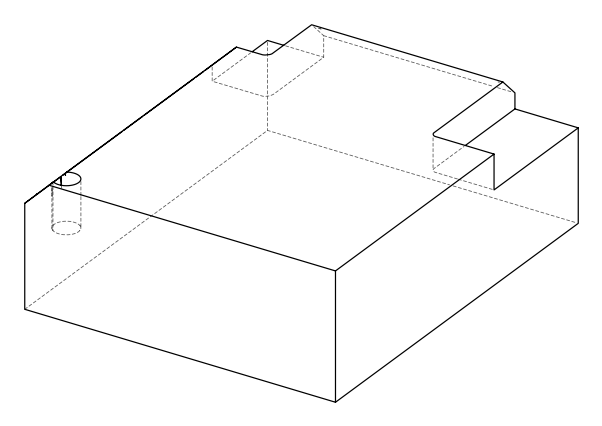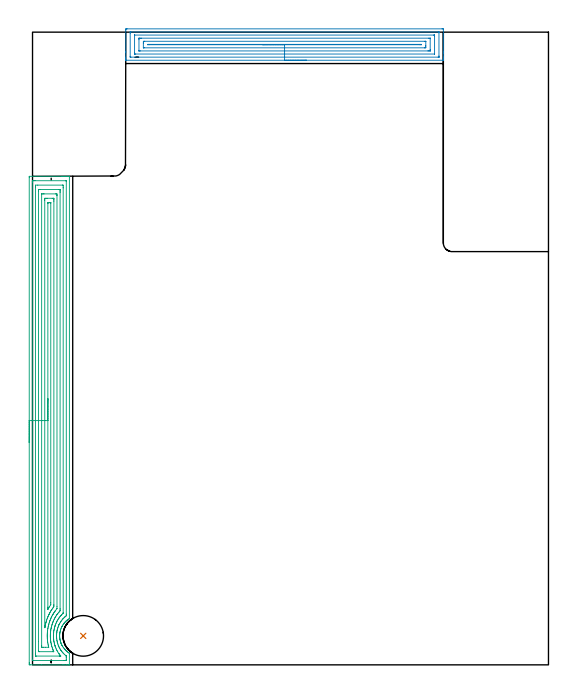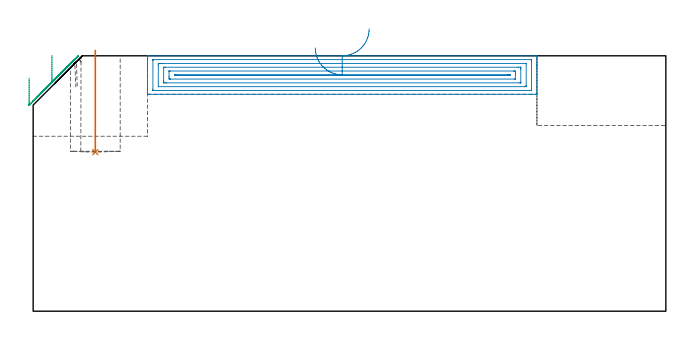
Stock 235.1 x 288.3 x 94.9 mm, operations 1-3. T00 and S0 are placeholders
(PLAN: 5 operations, 3 tool changes, 80.4 min)
(1 INDEXABLE_INSERT_DRILL_BLIND_HOLE_FROM_SOLID | STEP1POCKET | NXT0302_008 | 0.15 min | 9556 mm3)
(2 AREA_MILL | FG_CHAMFER_SURFACE | UGT0205_001 | 7.12 min | 16245 mm3)
(3 AREA_MILL_1 | FG_CHAMFER_SURFACE_1 | UGT0205_001 | 12.59 min | 38471 mm3)
(4 MILL_CORNER_NOTCH_RECTANGULAR | CORNER_NOTCH_RECTANGULAR | NXT0201_008 | Follow Part, ap 1.5, ae 75% | 47.93 min | 123250 mm3)
(5 MILL_CORNER_NOTCH_RECTANGULAR_1 | CORNER_NOTCH_RECTANGULAR_1 | NXT0201_013 | Follow Part, ap 2.5, ae 75% | 12.61 min | 81263 mm3)
(TOOL NXT0302_008 | Index. Insert Drill 18.5mm [880-D1850L25-05] | D18.5 PA176 FL93 Z2)
(TOOL UGT0205_001 | Chamfer Mill 20 x 3 x 45 deg. | D20 FL50 Z2)
(TOOL NXT0201_008 | ENDMILL 6mm [2P460-0600-NA 1630] | D6 FL26 Z6)
(TOOL NXT0201_013 | ENDMILL 10mm | D10 FL30 Z4)
(OP 1 INDEXABLE_INSERT_DRILL_BLIND_HOLE_FROM_SOLID)
G17 G21 G94 G90
T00 M6
G54
G17 G0 G90 X23.1 Y13.2 S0 M3
G43 Z104.9 H1
G94 G81 G98 Z59.1 F250. R96.9
G80
M5
M2
(OP 2 AREA_MILL)
G17 G21 G94 G90
T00 M6
G54
G17 G0 G90 X124.85 Y275.5 S1061 M3
G43 Z104.9 H0
G94 G1 X124.812 Z104.028 F250.
X124.698 Z103.163
X124.509 Z102.312
X124.247 Z101.48
X123.913 Z100.674
X123.51 Z99.9
X123.042 Z99.164
X122.51 Z98.472
X121.921 Z97.829
X121.278 Z97.239
X120.586 Z96.708
X119.85 Z96.24
X119.076 Z95.837
X118.27 Z95.503
X117.438 Z95.241
X116.586 Z95.052
X115.722 Z94.938
X114.85 Z94.9
X42.645
X42.508 Y275.503 Z94.888
X42.5 Y275.521 Z94.869
Y275.831 Z94.568
Y276.317 Z94.082
Y276.894 Z93.501
Y278.954 Z91.444
Y279.551 Z90.844
Y289.291 Z81.106
X42.502 Y289.592 Z80.805
X42.51 Y289.792 Z80.606
X42.71 Y289.799 Z80.599
X43.091 Y289.8 Z80.6
X186.609
X186.992 Y289.796 Z80.602
X187.19 Y289.791 Z80.606
X187.2 Y289.59 Z80.807
Y279.551 Z90.844
Y278.954 Z91.444
Y278.665 Z91.732
Y276.894 Z93.501
Y276.317 Z94.082
Y275.831 Z94.568
Y275.521 Z94.869
X187.192 Y275.503 Z94.888
X187.056 Y275.5 Z94.9
X114.85
Y276.914 Z93.486
X44.853
X44.654 Y276.916 Z93.484
X44.554 Y276.919 Z93.481
X44.513 Y276.921 Z93.479
X44.51 Y276.951 Z93.449
X44.505 Y277.04 Z93.36
X44.501 Y277.265 Z93.135
Y287.891 Z82.509
X44.506 Y288.263 Z82.137
X44.51 Y288.368 Z82.032
X44.514 Y288.38 Z82.02
X44.521 Y288.382 Z82.018
X44.547 Y288.384 Z82.016
X44.656 Y288.385 Z82.015
X44.874 Y288.386 Z82.014
X184.847
X185.046 Y288.383 Z82.017
X185.146 Y288.381 Z82.019
X185.187 Y288.379 Z82.021
X185.19 Y288.349 Z82.051
X185.195 Y288.26 Z82.14
X185.199 Y288.035 Z82.365
Y277.409 Z92.991
X185.194 Y277.037 Z93.363
X185.19 Y276.932 Z93.468
X185.185 Y276.92 Z93.48
X185.179 Y276.918 Z93.482
X185.153 Y276.916 Z93.484
X185.044 Y276.915 Z93.485
X184.826 Y276.914 Z93.486
X114.85
Y278.328 Z92.072
X46.995 Y278.329 Z92.071
X46.657 Y278.33 Z92.07
X46.544 Y278.332 Z92.068
X46.512 Y278.335 Z92.065
X46.506 Y278.406 Z91.994
X46.502 Y278.51 Z91.89
X46.5 Y278.665 Z91.735
Y278.821 Z91.579
X46.501 Y286.789 Z83.611
X46.51 Y286.945 Z83.455
X46.517 Y286.965 Z83.435
X46.531 Y286.968 Z83.432
X46.572 Y286.971 Z83.429
X182.705
X183.043 Y286.97 Z83.43
X183.156 Y286.967 Z83.433
X183.188 Y286.965 Z83.435
X183.194 Y286.894 Z83.506
X183.198 Y286.79 Z83.61
X183.2 Y286.635 Z83.765
Y286.479 Z83.921
X183.199 Y278.511 Z91.889
X183.19 Y278.355 Z92.045
X183.183 Y278.335 Z92.065
X183.169 Y278.332 Z92.068
X183.128 Y278.329 Z92.071
X114.85 Y278.328 Z92.072
Y279.743 Z90.657
X49.137
X48.583 Y279.748 Z90.652
X48.52 Y279.75 Z90.65
X48.51 Y279.753 Z90.647
X48.506 Y279.772 Z90.628
X48.503 Y279.818 Z90.582
X48.501 Y280.004 Z90.396
X48.5 Y284.864 Z85.536
X48.502 Y285.276 Z85.124
X48.505 Y285.483 Z84.917
X48.509 Y285.533 Z84.867
X48.513 Y285.551 Z84.849
X48.534 Y285.552 Z84.848
X48.635 Y285.555 Z84.845
X49.331 Y285.557 Z84.843
X49.524
X180.563
X181.117 Y285.552 Z84.848
X181.18 Y285.55 Z84.85
X181.19 Y285.547 Z84.853
X181.194 Y285.528 Z84.872
X181.197 Y285.482 Z84.918
X181.199 Y285.296 Z85.104
X181.2 Y280.436 Z89.964
X181.198 Y280.023 Z90.377
X181.195 Y279.817 Z90.583
X181.191 Y279.767 Z90.633
X181.187 Y279.749 Z90.651
X181.166 Y279.748 Z90.652
X181.065 Y279.745 Z90.655
X180.369 Y279.743 Z90.657
X180.176
X114.85
Y281.157 Z89.243
X50.948 Y281.158 Z89.242
X50.616 Y281.161 Z89.239
X50.524 Y281.164 Z89.236
X50.509 Y281.171 Z89.229
X50.506 Y281.182 Z89.218
X50.502 Y281.235 Z89.165
X50.5 Y283.093 Z87.307
X50.501 Y283.701 Z86.699
X50.506 Y283.978 Z86.422
X50.51 Y284.124 Z86.276
X50.782 Y284.136 Z86.264
X50.95 Y284.141 Z86.259
X51.114 Y284.142 Z86.258
X178.752
X179.084 Y284.139 Z86.261
X179.176 Y284.136 Z86.264
X179.191 Y284.129 Z86.271
X179.194 Y284.118 Z86.282
X179.198 Y284.065 Z86.335
X179.2 Y282.207 Z88.193
X179.199 Y281.599 Z88.801
X179.194 Y281.322 Z89.078
X179.19 Y281.176 Z89.224
X178.918 Y281.164 Z89.236
X178.75 Y281.159 Z89.241
X178.586 Y281.157 Z89.243
X114.85
Y282.571 Z87.829
X53.263
X52.897 Y282.573 Z87.827
X52.523 Y282.578 Z87.822
X52.51 Y282.581 Z87.819
X52.504 Y282.597 Z87.803
X52.507 Y282.691 Z87.709
X52.51 Y282.72 Z87.68
X52.543 Y282.722 Z87.678
X52.738 Y282.726 Z87.674
X52.897 Y282.728 Z87.672
X53.263 Y282.729 Z87.671
X176.437
X176.803 Y282.727 Z87.673
X177.177 Y282.722 Z87.678
X177.19 Y282.719 Z87.681
X177.196 Y282.703 Z87.697
X177.193 Y282.609 Z87.791
X177.19 Y282.58 Z87.82
X177.157 Y282.578 Z87.822
X176.962 Y282.573 Z87.827
X176.803 Y282.572 Z87.828
X176.437 Y282.571 Z87.829
X114.85
X113.978 Z87.867
X113.114 Z87.981
X112.262 Z88.17
X111.43 Z88.432
X110.624 Z88.766
X109.85 Z89.169
X109.114 Z89.637
X108.422 Z90.168
X107.779 Z90.758
X107.19 Z91.401
X106.658 Z92.093
X106.19 Z92.829
X105.787 Z93.603
X105.453 Z94.409
X105.191 Z95.241
X105.002 Z96.092
X104.888 Z96.957
X104.85 Z97.829
G0 Z104.9
M5
M2
(OP 3 AREA_MILL_1)
G17 G21 G94 G90
T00 M6
G54
G17 G0 G90 X-1.5 Y101.3 S1061 M3
G43 Z104.9 H0
Z86.6
G94 G1 Y101.338 Z85.728 F250.
Y101.452 Z84.864
Y101.641 Z84.012
Y101.903 Z83.18
Y102.237 Z82.374
Y102.64 Z81.6
Y103.108 Z80.864
Y103.64 Z80.172
Y104.229 Z79.529
Y104.872 Z78.94
Y105.564 Z78.408
Y106.3 Z77.94
Y107.074 Z77.537
Y107.88 Z77.203
Y108.712 Z76.941
Y109.563 Z76.752
Y110.428 Z76.638
Y111.3 Z76.6
Y221.991
X-1.495 Y222.499 Z76.603
X-1.492 Y222.59 Z76.606
X-1.395 Y222.6 Z76.702
X13.189 Z91.284
X13.786 Z91.88
X14.344 Z92.441
X14.663 Z92.759
X15.221 Z93.317
X15.54 Z93.634
X16.177 Z94.276
X16.521 Z94.621
X16.663 Y222.597 Z94.755
X16.798 Y222.59 Z94.889
X16.8 Y222.438 Z94.9
Y21.14
X16.794 Y21.114 Z94.892
X16.785 Y21.1 Z94.883
X16.416 Y20.847 Z94.511
X16.275 Y20.751 Z94.371
X15.834 Y20.427 Z93.932
X15.699 Y20.321 Z93.797
X15.617 Y20.247 Z93.715
X15.54 Y20.177 Z93.636
X15.478 Y20.122 Z93.577
X15.314 Y19.975 Z93.413
X15.21 Y19.874 Z93.309
X14.942 Y19.615 Z93.041
X14.765 Y19.429 Z92.864
X14.703 Y19.355 Z92.802
X14.663 Y19.305 Z92.76
X14.606 Y19.238 Z92.705
X14.455 Y19.057 Z92.554
X14.401 Y18.991 Z92.498
X14.22 Y18.76 Z92.32
X14.079 Y18.576 Z92.176
X14.052 Y18.541 Z92.149
X13.763 Y18.096 Z91.859
X13.715 Y18.016 Z91.812
X13.494 Y17.645 Z91.592
X13.454 Y17.569 Z91.552
X13.321 Y17.316 Z91.42
X13.202 Y17.067 Z91.3
X13.16 Y16.98 Z91.259
X13.139 Y16.93 Z91.238
X13.065 Y16.753 Z91.164
X12.898 Y16.309 Z90.995
X12.75 Y15.862 Z90.847
X12.729 Y15.784 Z90.825
X12.628 Y15.417 Z90.726
X12.529 Y14.97 Z90.626
X12.516 Y14.891 Z90.612
X12.453 Y14.524 Z90.55
X12.418 Y14.242 Z90.516
X12.398 Y14.078 Z90.496
X12.393 Y13.999 Z90.49
X12.366 Y13.632 Z90.464
X12.353 Y13.186 Z90.448
X12.368 Y12.74 Z90.465
X12.369 Y12.722 Z90.467
X12.402 Y12.294 Z90.498
X12.413 Y12.213 Z90.507
X12.45 Y11.9 Z90.55
X12.456 Y11.847 Z90.556
X12.494 Y11.631 Z90.594
X12.534 Y11.402 Z90.633
X12.636 Y10.955 Z90.733
X12.758 Y10.51 Z90.856
X12.908 Y10.062 Z91.006
X12.94 Y9.982 Z91.035
X12.98 Y9.874 Z91.077
X13.078 Y9.618 Z91.174
X13.113 Y9.535 Z91.209
X13.161 Y9.42 Z91.258
X13.328 Y9.07 Z91.427
X13.397 Y8.939 Z91.496
X13.51 Y8.726 Z91.607
X13.772 Y8.288 Z91.87
X14.052 Y7.859 Z92.149
X14.421 Y7.382 Z92.521
X14.613 Y7.155 Z92.712
X14.792 Y6.942 Z92.891
X14.942 Y6.785 Z93.041
X15.247 Y6.491 Z93.346
X15.332 Y6.41 Z93.43
X15.54 Y6.224 Z93.639
X15.735 Y6.05 Z93.833
X15.834 Y5.973 Z93.931
X15.978 Y5.867 Z94.075
X16.274 Y5.649 Z94.373
X16.676 Y5.374 Z94.773
X16.726 Y5.339 Z94.822
X16.797 Y5.286 Z94.889
X16.8 Y5.072 Z94.9
Y0.162
X16.798 Y0.01 Z94.889
X16.663 Y0.003 Z94.755
X16.521 Y0. Z94.62
X16.177 Z94.276
X15.54 Z93.634
X14.344 Z92.441
X13.786 Z91.88
X4.144 Z82.241
X-1.116 Y0.001 Z76.981
X-1.492 Y0.01 Z76.605
X-1.496 Y0.222 Z76.602
X-1.499 Y0.608 Z76.601
X-1.5 Y0.999 Z76.6
Y111.3
X-0.086 Z78.014
X-0.085 Y220.049 Z78.015
X-0.084 Y220.206 Z78.016
X-0.079 Y220.565 Z78.021
X0.259 Y220.591 Z78.359
X0.637 Y220.596 Z78.737
X1.127 Y220.6 Z79.227
X15.153 Z93.253
X15.321 Y220.597 Z93.421
X15.35 Y220.595 Z93.45
X15.376 Y220.591 Z93.476
X15.379 Y220.554 Z93.479
X15.384 Y220.365 Z93.484
X15.385 Y220.206 Z93.485
Y23.082
X15.379 Y22.379 Z93.479
X15.286 Y22.29 Z93.386
X14.973 Y22.033 Z93.073
X14.807 Y21.886 Z92.907
X14.663 Y21.754 Z92.763
X14.352 Y21.457 Z92.452
X14.028 Y21.14 Z92.128
X13.911 Y21.013 Z92.011
X13.786 Y20.871 Z91.886
X13.508 Y20.531 Z91.608
X13.281 Y20.247 Z91.381
X13.12 Y20.034 Z91.22
X12.91 Y19.731 Z91.01
X12.762 Y19.505 Z90.862
X12.668 Y19.355 Z90.768
X12.43 Y18.95 Z90.53
X12.165 Y18.462 Z90.265
X12.137 Y18.409 Z90.237
X12.12 Y18.374 Z90.22
X12.033 Y18.186 Z90.133
X11.849 Y17.757 Z89.949
X11.777 Y17.569 Z89.877
X11.608 Y17.11 Z89.708
X11.465 Y16.677 Z89.565
X11.248 Y15.877 Z89.348
X11.219 Y15.752 Z89.319
X11.157 Y15.454 Z89.257
X11.076 Y14.973 Z89.176
X11.064 Y14.891 Z89.164
X11.05 Y14.782 Z89.15
X11.004 Y14.363 Z89.104
X10.977 Y13.999 Z89.077
X10.946 Y13.32 Z89.046
X10.945 Y13.106 Z89.045
X10.976 Y12.397 Z89.076
X10.989 Y12.213 Z89.089
X11.003 Y12.057 Z89.103
X11.099 Y11.321 Z89.199
X11.157 Y10.955 Z89.257
X11.27 Y10.428 Z89.37
X11.285 Y10.363 Z89.385
X11.307 Y10.274 Z89.407
X11.527 Y9.535 Z89.627
X11.728 Y8.953 Z89.828
X11.85 Y8.643 Z89.95
X12.033 Y8.219 Z90.133
X12.183 Y7.903 Z90.283
X12.213 Y7.842 Z90.313
X12.263 Y7.75 Z90.363
X12.568 Y7.206 Z90.668
X12.785 Y6.857 Z90.885
X12.91 Y6.665 Z91.01
X13.067 Y6.436 Z91.167
X13.199 Y6.261 Z91.299
X13.431 Y5.965 Z91.531
X13.786 Y5.537 Z91.886
X14.001 Y5.294 Z92.101
X14.219 Y5.072 Z92.319
X14.663 Y4.653 Z92.763
X15.21 Y4.179 Z93.31
X15.317 Y4.089 Z93.417
X15.379 Y4.035 Z93.479
X15.38 Y3.994 Z93.48
X15.383 Y3.811 Z93.483
X15.386 Y3.443 Z93.486
Y3.287
X15.385 Y2.551 Z93.485
X15.384 Y2.394 Z93.484
X15.379 Y2.035 Z93.479
X15.041 Y2.009 Z93.141
X14.663 Y2.004 Z92.763
X14.173 Y2. Z92.273
X0.147 Z78.247
X-0.021 Y2.003 Z78.079
X-0.05 Y2.005 Z78.05
X-0.076 Y2.009 Z78.024
X-0.079 Y2.046 Z78.021
X-0.084 Y2.235 Z78.016
X-0.085 Y2.394 Z78.015
X-0.086 Y111.3 Z78.014
X1.328 Z79.428
X1.329 Y217.528 Z79.429
X1.33 Y217.716 Z79.43
X1.335 Y218.421 Z79.435
X1.344 Y218.593 Z79.444
X2.39 Y218.6 Z80.49
X13.612 Y218.599 Z91.712
X13.786 Y218.595 Z91.886
X13.956 Y218.59 Z92.056
X13.965 Y218.421 Z92.065
X13.968 Y218.236 Z92.068
X13.971 Y217.528 Z92.071
X13.972 Y217.34 Z92.072
X13.971 Y23.818 Z92.071
X13.97 Y23.631 Z92.07
X13.968 Y23.567 Z92.068
X13.965 Y23.521 Z92.065
X13.944 Y23.495 Z92.044
X13.363 Y22.925 Z91.463
X13.139 Y22.692 Z91.239
X12.91 Y22.437 Z91.01
X12.725 Y22.221 Z90.825
X12.569 Y22.033 Z90.669
X12.334 Y21.727 Z90.434
X12.033 Y21.329 Z90.133
X11.956 Y21.219 Z90.056
X11.903 Y21.14 Z90.003
X11.611 Y20.677 Z89.711
X11.351 Y20.247 Z89.451
X11.28 Y20.122 Z89.38
X11.157 Y19.894 Z89.257
X10.977 Y19.537 Z89.077
X10.889 Y19.355 Z88.989
X10.699 Y18.928 Z88.799
X10.511 Y18.462 Z88.611
X10.446 Y18.292 Z88.546
X10.28 Y17.833 Z88.38
X10.215 Y17.635 Z88.315
X10.195 Y17.569 Z88.295
X10.024 Y16.937 Z88.124
X9.956 Y16.677 Z88.056
X9.849 Y16.222 Z87.949
X9.764 Y15.784 Z87.864
X9.711 Y15.471 Z87.811
X9.633 Y14.891 Z87.733
X9.608 Y14.682 Z87.708
X9.559 Y13.999 Z87.659
X9.551 Y13.848 Z87.651
X9.53 Y13.106 Z87.63
X9.558 Y12.371 Z87.658
X9.567 Y12.213 Z87.667
X9.582 Y12.031 Z87.682
X9.661 Y11.321 Z87.761
X9.738 Y10.769 Z87.838
X9.798 Y10.428 Z87.898
X9.907 Y9.915 Z88.007
X9.998 Y9.535 Z88.098
X10.241 Y8.682 Z88.341
X10.254 Y8.643 Z88.354
X10.28 Y8.569 Z88.38
X10.583 Y7.75 Z88.683
X10.81 Y7.21 Z88.91
X10.98 Y6.857 Z89.08
X11.157 Y6.514 Z89.257
X11.466 Y5.965 Z89.566
X12.003 Y5.103 Z90.103
X12.023 Y5.072 Z90.123
X12.033 Y5.059 Z90.133
X12.414 Y4.57 Z90.514
X12.802 Y4.08 Z90.902
X12.848 Y4.019 Z90.948
X12.852 Y4.014 Z90.952
X12.837 Y4.01 Z90.937
X12.737 Y4.006 Z90.837
X12.385 Y4.001 Z90.485
X12.209 Y4. Z90.309
X1.689 Y4.001 Z79.789
X1.514 Y4.003 Z79.614
X1.344 Y4.007 Z79.444
X1.335 Y4.179 Z79.435
X1.332 Y4.364 Z79.432
X1.329 Y5.072 Z79.429
X1.328 Y5.26 Z79.428
Y111.3
X2.743 Z80.843
Y215.743
X2.744 Y216.275 Z80.844
X2.747 Y216.454 Z80.847
X2.75 Y216.587 Z80.85
X3.302 Y216.6 Z81.402
X12.068 Z90.168
X12.451 Y216.593 Z90.551
X12.542 Y216.59 Z90.642
X12.55 Y216.534 Z90.65
X12.552 Y216.467 Z90.652
X12.556 Y216.103 Z90.656
X12.557 Y215.743 Z90.657
Y215.209
Y25.603
X12.556 Y25.071 Z90.656
X12.552 Y24.711 Z90.652
X12.55 Y24.582 Z90.65
X12.033 Y24.011 Z90.133
X11.944 Y23.909 Z90.044
X11.867 Y23.818 Z89.967
X11.549 Y23.419 Z89.649
X11.163 Y22.925 Z89.263
X11.157 Y22.917 Z89.257
X10.803 Y22.393 Z88.903
X10.568 Y22.033 Z88.668
X10.457 Y21.853 Z88.557
X10.28 Y21.555 Z88.38
X10.132 Y21.29 Z88.232
X10.051 Y21.14 Z88.151
X9.829 Y20.706 Z87.929
X9.612 Y20.247 Z87.712
X9.547 Y20.101 Z87.647
X9.403 Y19.766 Z87.503
X9.287 Y19.473 Z87.387
X9.243 Y19.355 Z87.343
X9.053 Y18.818 Z87.153
X8.933 Y18.462 Z87.033
X8.839 Y18.144 Z86.939
X8.678 Y17.569 Z86.778
X8.646 Y17.448 Z86.746
X8.527 Y16.964 Z86.627
X8.476 Y16.728 Z86.576
X8.466 Y16.677 Z86.566
X8.341 Y15.973 Z86.441
X8.313 Y15.784 Z86.413
X8.235 Y15.189 Z86.335
X8.202 Y14.891 Z86.302
X8.165 Y14.367 Z86.265
X8.143 Y13.999 Z86.243
X8.126 Y13.514 Z86.226
X8.116 Y13.106 Z86.216
X8.133 Y12.614 Z86.233
X8.151 Y12.213 Z86.251
X8.192 Y11.661 Z86.292
X8.23 Y11.321 Z86.33
X8.31 Y10.648 Z86.41
X8.342 Y10.428 Z86.442
X8.369 Y10.267 Z86.469
X8.507 Y9.535 Z86.607
X8.527 Y9.434 Z86.627
X8.683 Y8.801 Z86.783
X8.725 Y8.643 Z86.825
X8.807 Y8.357 Z86.907
X8.995 Y7.75 Z87.095
X9.257 Y7.006 Z87.357
X9.314 Y6.857 Z87.414
X9.403 Y6.631 Z87.503
X9.565 Y6.249 Z87.665
X9.605 Y6.152 Z87.705
X9.65 Y6.042 Z87.75
X9.662 Y6.009 Z87.762
X9.649 Y6.006 Z87.749
X9.6 Y6.003 Z87.7
X9.403 Y6. Z87.503
X9.368 Z87.468
X3.232 Z81.332
X2.849 Y6.007 Z80.949
X2.758 Y6.01 Z80.858
X2.75 Y6.066 Z80.85
X2.748 Y6.133 Z80.848
X2.744 Y6.497 Z80.844
X2.743 Y10.638 Z80.843
Y111.3
X4.157 Z82.257
X4.158 Y214.397 Z82.258
X4.159 Y214.507 Z82.259
X4.161 Y214.561 Z82.261
X4.163 Y214.582 Z82.263
X4.18 Y214.59 Z82.28
X4.393 Y214.597 Z82.493
X5.02 Y214.599 Z83.12
X5.266 Y214.6 Z83.366
X10.526 Y214.599 Z88.626
X11.014 Y214.593 Z89.114
X11.125 Y214.59 Z89.225
X11.136 Y214.398 Z89.236
X11.143 Y213.971 Z89.243
Y213.957
Y26.51
X11.138 Y25.622 Z89.238
X11.136 Y25.603 Z89.236
X10.373 Y24.616 Z88.473
X10.28 Y24.49 Z88.38
X10.003 Y24.1 Z88.103
X9.807 Y23.818 Z87.907
X9.646 Y23.571 Z87.746
X9.403 Y23.19 Z87.503
X9.304 Y23.026 Z87.404
X9.246 Y22.925 Z87.346
X8.987 Y22.457 Z87.087
X8.76 Y22.033 Z86.86
X8.681 Y21.876 Z86.781
X8.527 Y21.559 Z86.627
X8.396 Y21.273 Z86.496
X8.339 Y21.14 Z86.439
X8.136 Y20.645 Z86.236
X7.98 Y20.247 Z86.08
X7.89 Y20.003 Z85.99
X7.65 Y19.326 Z85.75
X7.46 Y18.656 Z85.56
X7.407 Y18.462 Z85.507
X7.277 Y17.95 Z85.377
X7.185 Y17.569 Z85.285
X7.111 Y17.226 Z85.211
X7.008 Y16.677 Z85.108
X6.972 Y16.474 Z85.072
X6.871 Y15.784 Z84.971
X6.859 Y15.696 Z84.959
X6.774 Y14.891 Z84.874
X6.723 Y14.05 Z84.823
X6.721 Y13.999 Z84.821
X6.699 Y13.181 Z84.799
X6.7 Y13.106 Z84.8
X6.727 Y12.261 Z84.827
X6.729 Y12.213 Z84.829
X6.773 Y11.524 Z84.873
X6.792 Y11.321 Z84.892
X6.794 Y11.299 Z84.894
X6.901 Y10.428 Z85.001
X6.921 Y10.277 Z85.021
X7.045 Y9.535 Z85.145
X7.145 Y9.021 Z85.245
X7.229 Y8.643 Z85.329
X7.364 Y8.041 Z85.464
X7.368 Y8.014 Z85.468
X7.363 Y8.01 Z85.463
X7.325 Y8.005 Z85.425
X7.247 Y8.002 Z85.347
X5.897 Y8. Z83.997
X5.02 Z83.12
X4.774 Y8.001 Z82.874
X4.286 Y8.007 Z82.386
X4.175 Y8.01 Z82.275
X4.164 Y8.202 Z82.264
X4.157 Y8.629 Z82.257
Y8.643
Y111.3
X5.571 Z83.671
X5.572 Y211.61 Z83.672
X5.575 Y212.172 Z83.675
X5.577 Y212.497 Z83.677
X5.588 Y212.59 Z83.688
X5.687 Y212.593 Z83.787
X5.897 Y212.597 Z83.997
X6.353 Y212.6 Z84.453
X6.773 Z84.873
X8.983 Z87.083
X9.403 Y212.599 Z87.503
X9.543 Y212.597 Z87.643
X9.655 Y212.593 Z87.755
X9.722 Y212.589 Z87.822
X9.724 Y212.503 Z87.824
X9.727 Y212.172 Z87.827
X9.729 Y211.841 Z87.829
Y211.279
X9.728 Y27.389 Z87.828
X9.727 Y27.059 Z87.827
X9.722 Y26.496 Z87.822
X9.403 Y26.069 Z87.503
X9.208 Y25.803 Z87.308
X9.064 Y25.603 Z87.164
X8.844 Y25.281 Z86.944
X8.527 Y24.809 Z86.627
X8.489 Y24.749 Z86.589
X8.465 Y24.711 Z86.565
X8.158 Y24.194 Z86.258
X7.941 Y23.818 Z86.041
X7.837 Y23.628 Z85.937
X7.65 Y23.279 Z85.75
X7.532 Y23.046 Z85.632
X7.473 Y22.925 Z85.573
X7.25 Y22.44 Z85.35
X7.07 Y22.033 Z85.17
X6.981 Y21.821 Z85.081
X6.773 Y21.312 Z84.873
X6.726 Y21.188 Z84.826
X6.708 Y21.14 Z84.808
X6.497 Y20.529 Z84.597
X6.401 Y20.247 Z84.501
X6.282 Y19.855 Z84.382
X6.135 Y19.355 Z84.235
X6.083 Y19.165 Z84.183
X5.898 Y18.46 Z83.998
X5.897 Y18.454 Z83.997
X5.74 Y17.729 Z83.84
X5.708 Y17.569 Z83.808
X5.592 Y16.963 Z83.692
X5.581 Y16.92 Z83.681
X5.575 Y16.963 Z83.675
X5.572 Y16.988 Z83.672
X5.571 Y17.008 Z83.671
Y17.569
Y111.3
X6.985 Z85.085
X6.986 Y210.17 Z85.086
X6.987 Y210.387 Z85.087
X6.99 Y210.555 Z85.09
X6.992 Y210.588 Z85.092
X7.092 Y210.593 Z85.192
X7.231 Y210.597 Z85.331
X7.441 Y210.6 Z85.541
X7.65 Y210.599 Z85.75
X7.859 Y210.597 Z85.959
X8.278 Y210.59 Z86.378
X8.309 Y210.585 Z86.409
X8.311 Y210.575 Z86.411
X8.313 Y210.543 Z86.413
X8.314 Y210.483 Z86.414
X8.315 Y210.387 Z86.415
X8.314 Y28.281 Z86.414
X8.31 Y27.609 Z86.41
X8.308 Y27.389 Z86.408
X7.682 Y26.464 Z85.782
X7.65 Y26.415 Z85.75
X7.34 Y25.919 Z85.44
X7.009 Y25.388 Z85.109
X6.998 Y25.375 Z85.098
X6.992 Y25.371 Z85.092
X6.99 Y25.383 Z85.09
X6.987 Y25.603 Z85.087
X6.986 Y25.842 Z85.086
X6.985 Y26.28 Z85.085
Y111.3
Y112.172 Z85.123
Y113.036 Z85.237
Y113.888 Z85.426
Y114.72 Z85.688
Y115.526 Z86.022
Y116.3 Z86.425
Y117.036 Z86.894
Y117.728 Z87.425
Y118.371 Z88.014
Y118.96 Z88.657
Y119.491 Z89.35
Y119.96 Z90.085
Y120.363 Z90.859
Y120.697 Z91.665
Y120.959 Z92.497
Y121.148 Z93.349
Y121.262 Z94.214
Y121.3 Z95.085
G0 Z104.9
M5
M2
